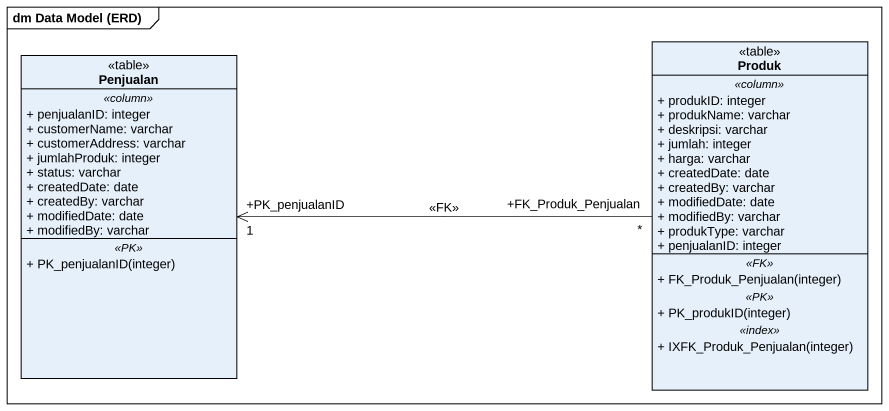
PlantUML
@startuml
mainframe dm Data Model (ERD)
hide circle
hide empty members
skinparam classAttributeIconSize 0
class Produk <<table>> {
  .. <<column>> ..
  + produkID: integer
  + produkName: varchar
  + deskripsi: varchar
  + jumlah: integer
  + harga: varchar
  + createdDate: date
  + createdBy: varchar
  + modifiedDate: date
  + modifiedBy: varchar
  + produkType: varchar
  + penjualanID: integer
  .. <<FK>> ..
  + FK_Produk_Penjualan(integer)
  .. <<PK>> ..
  + PK_produkID(integer)
  .. <<index>> ..
  + IXFK_Produk_Penjualan(integer)
}
class Penjualan <<table>> {
  .. <<column>> ..
  + penjualanID: integer
  + customerName: varchar
  + customerAddress: varchar
  + jumlahProduk: integer
  + status: varchar
  + createdDate: date
  + createdBy: varchar
  + modifiedDate: date
  + modifiedBy: varchar
  .. <<PK>> ..
  + PK_penjualanID(integer)
}
Produk "+FK_Produk_Penjualan\n*" -left-> "+PK_penjualanID\n1" Penjualan : <<FK>>
@enduml
